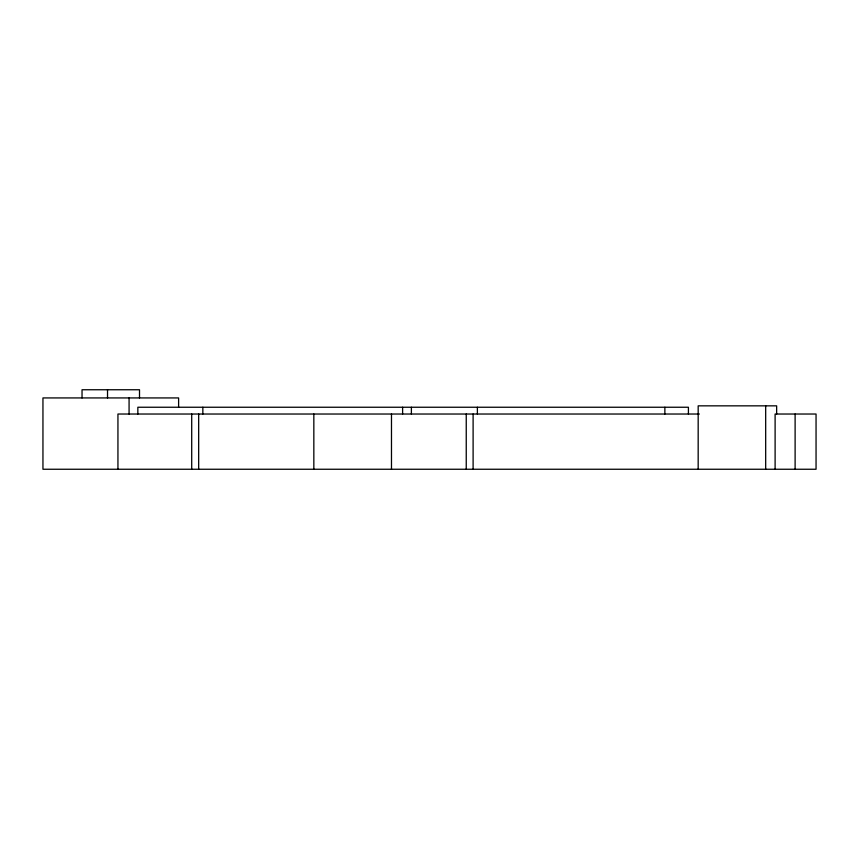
<?xml version="1.0" encoding="UTF-8"?>
<svg xmlns="http://www.w3.org/2000/svg" width="859" height="859" viewBox="0 0 859 859"><rect width="100%" height="100%" fill="white"/><g stroke="black" fill="none" stroke-linecap="round" stroke-linejoin="round"><path stroke-width="1.29" d="M699.376 414.027L117.941 414.027L117.941 469.25M795.112 414.027L795.112 469.25M776.643 414.027L776.643 405.845L698.174 405.845L698.174 469.25M775.108 469.25L775.108 414.027L816.05 414.027L816.05 469.25L42.95 469.25L42.95 397.932L178.608 397.932L178.608 407.177M765.68 405.845L765.68 469.25M688.413 414.027L688.413 407.241L137.848 407.241L137.848 414.027M664.866 407.241L664.866 414.027M477.379 407.241L477.379 414.027M473.105 414.027L473.105 469.25M466.244 414.027L466.244 469.25M411.386 407.241L411.386 414.027M402.613 407.241L402.613 414.027M391.479 414.027L391.479 469.25M313.836 414.027L313.836 469.25M202.842 407.241L202.842 414.027M198.676 414.027L198.676 469.25M191.707 414.027L191.707 469.25M139.512 397.932L139.512 389.75L82.035 389.75L82.035 397.932M129.075 397.932L129.075 414.027M107.525 389.75L107.525 397.932"/></g></svg>
